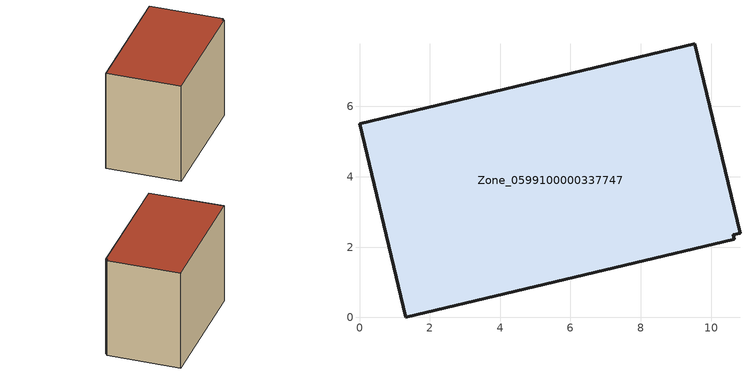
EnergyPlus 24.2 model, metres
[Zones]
Zone_0599100000337747
 floor ground (C_G): 10.62,2.35 10.65,2.22 1.31,0 0,5.51 9.54,7.79 10.82,2.4 z0
 wall outside (C_F): 10.82,2.4 9.54,7.79 0,5.51 1.31,0 10.65,2.22 10.62,2.35 10.82,2.4 z0:7.87
 roof outside (C_R): 10.65,2.22 10.62,2.35 10.82,2.4 9.54,7.79 0,5.51 1.31,0 z7.87
[BUILDING]
Pand.0599100000337747: North Axis=0; Terrain=City; Loads Convergence Tolerance Value=0.04; Temperature Convergence Tolerance Value=0.4; Solar Distribution=FullExterior; Maximum Number of Warmup Days=25; Minimum Number of Warmup Days=1
[Site:Location]
Rotterdam.The.Hague.AP_ZH_NLD Design_Conditions: Latitude=51.96; Longitude=4.45; Time Zone=1; Elevation=-4.5
[SITE:GROUNDTEMPERATURE:BUILDINGSURFACE]
18, 18, 18, 18, 18, 18, 18, 18, 18, 18, 18, 18
[MATERIAL] Thermal Absorptance=0.9; Solar Absorptance=0.7; Visible Absorptance=0.7
Name | Roughness | Thickness | Conductivity | Density | Specific Heat
G.TC.1975-1991 | MediumSmooth | 0.15 | 0.288461 | 540 | 1210
F.TC.1975-1991 | Rough | 0.3 | 0.230769 | 1920 | 840
R.TC.1975-1991 | MediumRough | 0.2 | 0.153846 | 1500 | 1000
[CONSTRUCTION]
C_G: G.TC.1975-1991
C_F: F.TC.1975-1991
C_R: R.TC.1975-1991
[ZONE]
Zone_0599100000337747: Type=1; Multiplier=1; Ceiling Height=Autocalculate; Volume=Autocalculate; Floor Area=autocalculate; Part of Total Floor Area=Yes
[ZONEINFILTRATION:DESIGNFLOWRATE]
Infil_Zone_0599100000337747: Zone or ZoneList or Space or SpaceList=Zone_0599100000337747; Schedule=AlwaysOn; Design Flow Rate Calculation Method=Flow/Area; Flow Rate per Floor Area=0.003; Constant Term Coefficient=1; Temperature Term Coefficient=0; Velocity Term Coefficient=0; Velocity Squared Term Coefficient=0
[HVACTEMPLATE:ZONE:IDEALLOADSAIRSYSTEM]
Zone_0599100000337747: Maximum Heating Supply Air Temperature=50; Minimum Cooling Supply Air Temperature=13; Maximum Heating Supply Air Humidity Ratio=0.0156; Minimum Cooling Supply Air Humidity Ratio=0.0077; Heating Limit=NoLimit; Cooling Limit=NoLimit; Dehumidification Control Type=ConstantSensibleHeatRatio; Cooling Sensible Heat Ratio=0.7; Dehumidification Setpoint=60; Humidification Control Type=None; Humidification Setpoint=30; Outdoor Air Method=None; Outdoor Air Flow Rate per Person=0.00944; Outdoor Air Flow Rate per Zone Floor Area=0; Outdoor Air Flow Rate per Zone=0; Demand Controlled Ventilation Type=None; Outdoor Air Economizer Type=NoEconomizer; Heat Recovery Type=None; Sensible Heat Recovery Effectiveness=0.7; Latent Heat Recovery Effectiveness=0.65
[ZONECONTROL:THERMOSTAT]
ThermostatControl_Zone_0599100000337747: Zone or ZoneList=Zone_0599100000337747; Control Type Schedule=DualSetpointControlType; Control 1=Thermostat_Zone_0599100000337747; Temperature Difference Between Cutout And Setpoint=0
[THERMOSTATSETPOINT:DUALSETPOINT]
Thermostat_Zone_0599100000337747: Heating Setpoint Temperature Schedule=HeatingSetpoint_Zone_0599100000337747; Cooling Setpoint Temperature Schedule=CoolingSetpoint_Zone_0599100000337747
[SCHEDULE:COMPACT]
HeatingSetpoint_Zone_0599100000337747: Through: 12/31, For: AllDays, Until: 24:00, 21
CoolingSetpoint_Zone_0599100000337747: Through: 12/31, For: AllDays, Until: 24:00, 24
DualSetpointControlType: Through: 12/31, For: AllDays, Until: 24:00, 4
AlwaysOn: Through: 12/31, For: AllDays, Until: 24:00, 1
